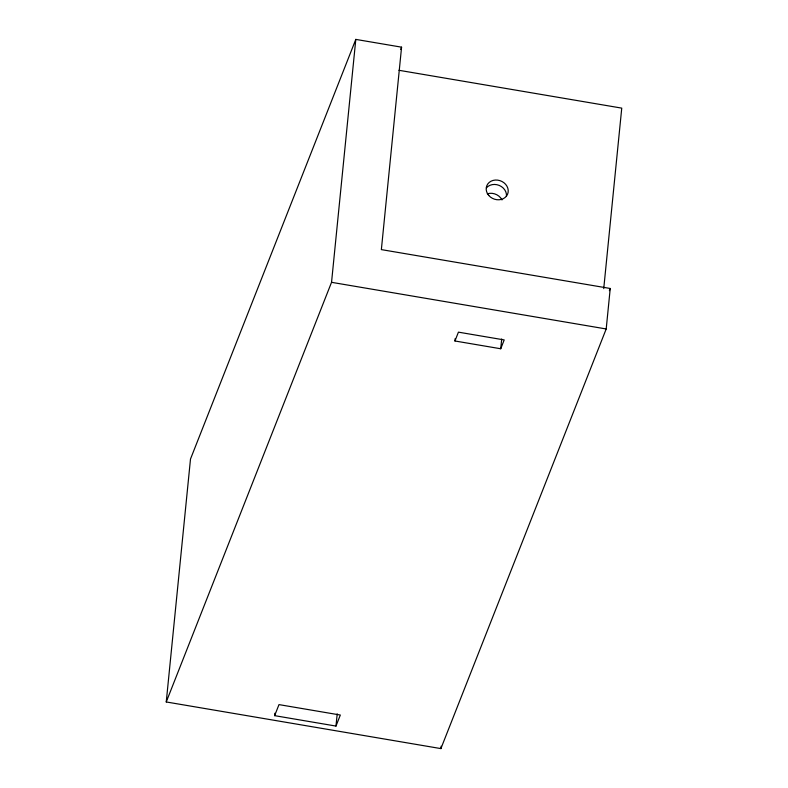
<?xml version="1.0" encoding="UTF-8"?>
<svg xmlns="http://www.w3.org/2000/svg" width="788" height="788" viewBox="0 0 788 788"><rect width="100%" height="100%" fill="white"/><g stroke="black" fill="none" stroke-linecap="round" stroke-linejoin="round"><path stroke-width="1.18" d="M166.248 701.96L190.499 459.03L355.802 39.4L401.575 47.172L381.362 249.609L610.237 288.477L606.199 328.97L440.896 748.6L166.248 701.96L331.541 282.321L355.802 39.4M274.638 715.652L278.991 704.61L340.327 715.031L335.983 726.073L274.638 715.652L274.884 713.209M335.983 726.073L337.205 713.859M454.952 340.987L458.429 332.152L504.202 339.923L500.725 348.759L454.952 340.987L455.198 338.544M440.896 748.6L441.142 746.157M500.725 348.759L501.7 338.988M603.736 288.615L621.752 108.123L398.935 70.29M400.708 49.378L401.575 47.172M609.37 290.683L610.237 288.477M331.541 282.321L606.199 328.97M486.442 187.859A11.229 9.673 21.5 0 1 499.247 185.426A11.229 9.673 21.5 0 1 506.457 196.192M487.339 193.818A11.229 9.673 21.5 0 1 501.986 199.925M488.757 195.463A11.229 9.673 21.5 0 0 507.57 194.232A11.229 9.673 21.5 0 0 495.307 180.048A11.229 9.673 21.5 0 0 488.757 195.463"/></g></svg>
